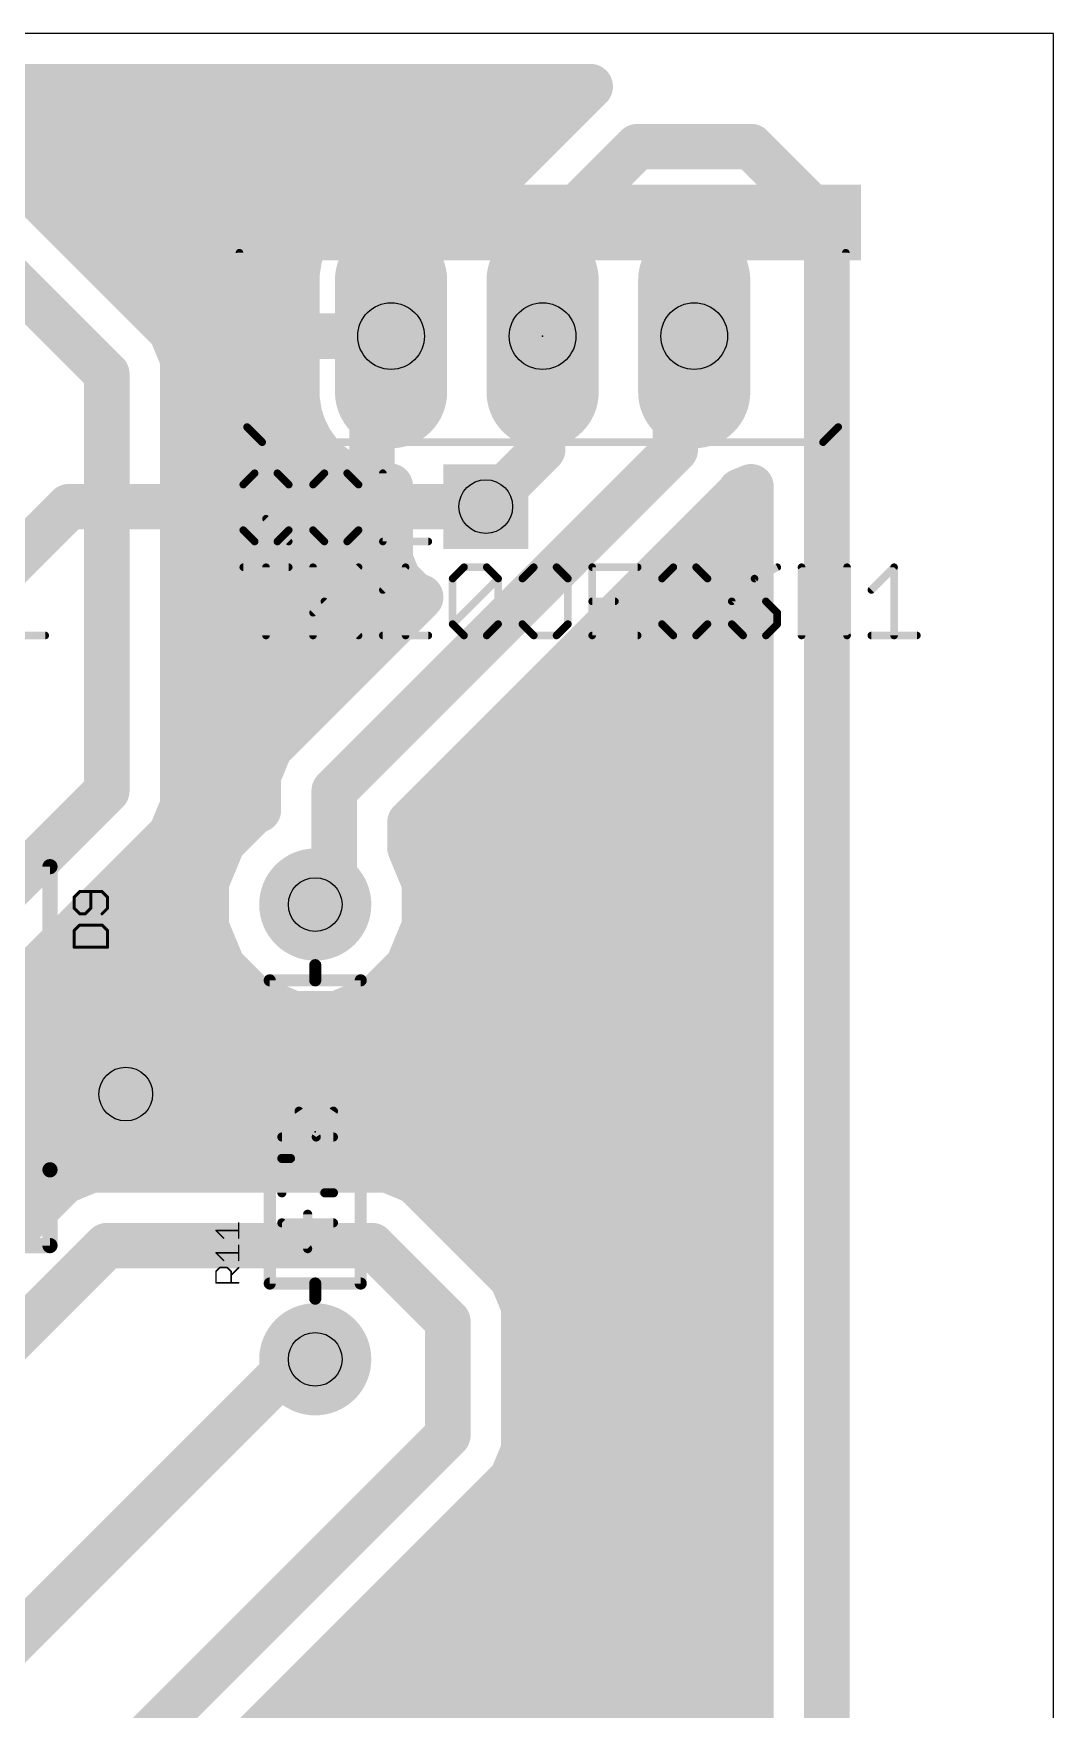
# Model space of a CAD drawing. Extents: x 0 to 88.9, y -10.5 to 54.6.
# Drawn here: x 71.8 to 88.89, y 26.52 to 54.6 of the extents above; entities that cross this region are included whole.
import ezdxf

# ---------------------------------------------------------------- set-up
doc = ezdxf.new("R2010")
doc.units = 0
for name, color, linetype in [('1', 22, 'CONTINUOUS'), ('16', 175, 'CONTINUOUS'), ('17', 82, 'CONTINUOUS'), ('18', 82, 'CONTINUOUS'), ('20', 7, 'CONTINUOUS'), ('21', 253, 'CONTINUOUS'), ('23', 7, 'CONTINUOUS'), ('25', 253, 'CONTINUOUS'), ('27', 253, 'CONTINUOUS'), ('44', 253, 'CONTINUOUS'), ('51', 253, 'CONTINUOUS')]:
    doc.layers.add(name, color=color, linetype=linetype)

# ---------------------------------------------------------------- blocks, each defined once
blk = doc.blocks.new('RECT')
blk.add_solid([(-0.5, -0.5), (0.5, -0.5), (-0.5, 0.5), (0.5, 0.5)])
blk = doc.blocks.new('LONGP100')
at = {"const_width": 1}
blk.add_lwpolyline([(-0.5, 0), (0.5, 0)], dxfattribs=at)
at = {"const_width": 0.5}
for points in [[(-0.5, 0.25, 1), (-0.5, -0.25)], [(0.5, -0.25, 1), (0.5, 0.25)]]:
    blk.add_lwpolyline(points, format="xyb", dxfattribs=at)
blk = doc.blocks.new('ROUNDP')
at = {"const_width": 0.5}
blk.add_lwpolyline([(0, -0.25, 1), (0, 0.25, 1), (0, -0.25)], format="xyb", dxfattribs=at)
blk = doc.blocks.new('SQUAREV')
blk.add_solid([(-0.5, -0.5), (0.5, -0.5), (-0.5, 0.5), (0.5, 0.5)])

msp = doc.modelspace()

# ---------------------------------------------------------------- linework, layer by layer
at = {"layer": '1', "const_width": 0.762}
for points in [[(72.39, 46.6725), (70.8025, 45.085)], [(79.375, 46.6725), (72.39, 46.6725)], [(68.8975, 34.29), (72.0725, 37.1475)], [(72.0725, 37.1475), (73.025, 37.1475)], [(73.025, 37.1475), (73.3425, 36.83)]]:
    msp.add_lwpolyline(points, dxfattribs=at)
at = {"layer": '1', "const_width": 0.381}
for points in [[(72.39, 46.863, 1), (72.39, 46.482)], [(72.5247, 46.5378, 1), (72.2553, 46.8072)], [(79.375, 46.482, 1), (79.375, 46.863)], [(72.0725, 37.338, 1), (72.0725, 36.957)], [(72.1999, 37.0059, 1), (71.9451, 37.2891)], [(73.1597, 37.2822, 1), (72.8903, 37.0128)], [(73.025, 36.957, 1), (73.025, 37.338)], [(73.2078, 36.6953, 1), (73.4772, 36.9647)]]:
    msp.add_lwpolyline(points, format="xyb", dxfattribs=at)
at = {"layer": '16', "const_width": 0.762}
for points in [[(70.005, 53.711), (81.125, 53.711)], [(81.125, 53.711), (79.9256, 52.5117)], [(74.1017, 49.6144), (70.2917, 53.4244)], [(70.376, 53.34), (80.754, 53.34)], [(69.215, 52.705), (73.025, 48.895)], [(80.645, 51.435), (81.915, 52.705)], [(81.915, 52.705), (83.82, 52.705)], [(83.82, 52.705), (85.09, 51.435)], [(71.138, 52.578), (79.992, 52.578)], [(79.9256, 52.5117), (79.5683, 52.1544)], [(79.5683, 52.1544), (79.5586, 52.1308)], [(77.183, 51.9292), (76.9621, 51.8167)], [(77.4187, 52.0058), (77.183, 51.9292)], [(77.6636, 52.0446), (77.4187, 52.0058)], [(77.7875, 52.0446), (77.6636, 52.0446)], [(77.9114, 52.0446), (77.7875, 52.0446)], [(77.7875, 52.0446), (77.7875, 49.53)], [(77.7875, 49.53), (77.7875, 52.0446)], [(78.1563, 52.0058), (77.9114, 52.0446)], [(78.392, 51.9292), (78.1563, 52.0058)], [(78.6129, 51.8167), (78.392, 51.9292)], [(79.2916, 52.0202), (78.8779, 51.6065)], [(79.5586, 52.1308), (79.2916, 52.0202)], [(71.9, 51.816), (76.9612, 51.816)], [(76.7616, 51.671), (76.5863, 51.4957)], [(76.9621, 51.8167), (76.7616, 51.671)], [(77.7875, 51.816), (77.7875, 51.816)], [(78.8134, 51.671), (78.6129, 51.8167)], [(78.6138, 51.816), (79.0874, 51.816)], [(78.8779, 51.6065), (78.8134, 51.671)], [(76.4406, 51.2952), (76.3281, 51.0743)], [(76.5863, 51.4957), (76.4406, 51.2952)], [(80.645, 49.53), (80.645, 51.435)], [(85.09, 51.435), (85.09, 12.7)], [(72.662, 51.054), (76.3215, 51.054)], [(76.3281, 51.0743), (76.2515, 50.8386)], [(77.7875, 51.054), (77.7875, 51.054)], [(76.2515, 50.8386), (76.2127, 50.5937)], [(76.2127, 50.5937), (76.2127, 49.53)], [(73.424, 50.292), (76.2127, 50.292)], [(77.7875, 50.292), (77.7875, 50.292)], [(74.295, 49.1476), (74.1017, 49.6144)], [(74.1366, 49.53), (77.7875, 49.53)], [(76.2127, 49.53), (77.7875, 49.53)], [(77.7875, 49.53), (76.2127, 49.53)], [(76.2127, 49.53), (76.2127, 48.4663)], [(77.47, 44.45), (77.47, 49.53)], [(77.47, 49.53), (77.7875, 49.53)], [(77.7875, 49.53), (77.7875, 49.53)], [(77.7875, 49.53), (77.7875, 49.53)], [(80.645, 49.53), (80.3275, 49.53)], [(80.3275, 49.53), (80.3275, 47.625)], [(82.55, 49.53), (82.55, 47.625)], [(82.55, 49.53), (82.8675, 49.53)], [(74.295, 41.6574), (74.295, 49.1476)], [(73.025, 48.895), (73.025, 41.91)], [(74.295, 48.768), (76.2127, 48.768)], [(76.2127, 48.4663), (76.2515, 48.2214)], [(76.2515, 48.2214), (76.3281, 47.9857)], [(74.295, 48.006), (76.3215, 48.006)], [(76.3281, 47.9857), (76.4406, 47.7648)], [(76.4406, 47.7648), (76.5863, 47.5643)], [(76.5863, 47.5643), (76.7616, 47.389)], [(76.7616, 47.389), (76.9621, 47.2433)], [(82.55, 47.625), (76.835, 41.91)], [(80.3275, 47.625), (79.375, 46.6725)], [(74.295, 47.244), (76.9612, 47.244)], [(76.9621, 47.2433), (77.183, 47.1308)], [(77.183, 47.1308), (77.4187, 47.0542)], [(77.4187, 47.0542), (77.6636, 47.0154)], [(77.6636, 47.0154), (77.7748, 47.0154)], [(77.7748, 47.0154), (77.7748, 45.7845)], [(83.2694, 46.5483), (83.6266, 46.9056)], [(83.6266, 46.9056), (83.6364, 46.9292)], [(83.6364, 46.9292), (83.82, 47.0053)], [(83.82, 47.0053), (83.82, 13.2261)], [(78.105, 41.3839), (83.2694, 46.5483)], [(74.295, 46.482), (77.7748, 46.482)], [(83.2031, 46.482), (83.82, 46.482)], [(74.295, 45.72), (77.8015, 45.72)], [(77.7748, 45.7845), (77.9101, 45.4577)], [(82.4411, 45.72), (83.82, 45.72)], [(77.9101, 45.4577), (78.1602, 45.2076)], [(78.2849, 45.156), (75.7583, 42.6294)], [(78.1602, 45.2076), (78.2849, 45.156)], [(74.295, 44.958), (78.087, 44.958)], [(81.6791, 44.958), (83.82, 44.958)], [(74.295, 41.275), (77.47, 44.45)], [(74.295, 44.196), (77.325, 44.196)], [(80.9171, 44.196), (83.82, 44.196)], [(74.295, 43.434), (76.563, 43.434)], [(80.1551, 43.434), (83.82, 43.434)], [(74.295, 42.672), (75.801, 42.672)], [(75.7583, 42.6294), (75.565, 42.1626)], [(79.3931, 42.672), (83.82, 42.672)], [(75.565, 42.1626), (75.565, 41.5899)], [(73.025, 41.91), (68.58, 37.465)], [(74.295, 41.91), (75.565, 41.91)], [(76.835, 41.91), (76.835, 40.005)], [(78.6311, 41.91), (83.82, 41.91)], [(74.1017, 41.1906), (74.295, 41.6574)], [(75.4816, 41.5554), (74.9671, 41.0409)], [(75.565, 41.5899), (75.4816, 41.5554)], [(73.7444, 40.8333), (74.1017, 41.1906)], [(74.295, 39.37), (74.295, 41.275)], [(78.105, 40.9513), (78.105, 41.3839)], [(74.059, 41.148), (75.0742, 41.148)], [(74.9671, 41.0409), (74.6887, 40.3688)], [(78.105, 41.148), (83.82, 41.148)], [(78.3463, 40.3688), (78.105, 40.9513)], [(69.85, 36.9389), (73.7444, 40.8333)], [(73.297, 40.386), (74.6958, 40.386)], [(74.6887, 40.3688), (74.6887, 39.6412)], [(78.3392, 40.386), (83.82, 40.386)], [(78.3463, 39.6412), (78.3463, 40.3688)], [(76.835, 40.005), (76.5175, 40.005)], [(72.535, 39.624), (74.6958, 39.624)], [(74.6887, 39.6412), (74.9671, 38.9691)], [(78.0679, 38.9691), (78.3463, 39.6412)], [(78.3392, 39.624), (83.82, 39.624)], [(75.2475, 38.4175), (74.295, 39.37)], [(74.9671, 38.9691), (75.4816, 38.4546)], [(77.5534, 38.4546), (78.0679, 38.9691)], [(71.773, 38.862), (75.0742, 38.862)], [(77.9608, 38.862), (83.82, 38.862)], [(73.66, 36.83), (75.2475, 38.4175)], [(80.01, 33.655), (75.2475, 38.4175)], [(75.4816, 38.4546), (76.1537, 38.1762)], [(76.8813, 38.1762), (77.5534, 38.4546)], [(71.011, 38.1), (83.82, 38.1)], [(76.1537, 38.1762), (76.8813, 38.1762)], [(70.249, 37.338), (83.82, 37.338)], [(73.3425, 36.83), (73.66, 36.83)], [(69.85, 36.576), (83.82, 36.576)], [(69.85, 35.814), (83.82, 35.814)], [(72.3056, 35.3666), (71.1956, 34.2566)], [(72.7724, 35.56), (72.3056, 35.3666)], [(77.7226, 35.56), (72.7724, 35.56)], [(78.1894, 35.3666), (77.7226, 35.56)], [(78.5466, 35.0094), (78.1894, 35.3666)], [(69.85, 35.052), (71.9909, 35.052)], [(78.504, 35.052), (83.82, 35.052)], [(79.8167, 33.7394), (78.5466, 35.0094)], [(71.12, 32.385), (73.025, 34.29)], [(73.025, 34.29), (77.47, 34.29)], [(77.47, 34.29), (78.74, 33.02)], [(79.266, 34.29), (83.82, 34.29)], [(80.01, 33.2726), (79.8167, 33.7394)], [(80.01, 12.065), (80.01, 33.655)], [(79.9042, 33.528), (83.82, 33.528)], [(80.01, 30.8624), (80.01, 33.2726)], [(78.74, 33.02), (78.74, 31.115)], [(80.01, 32.766), (83.82, 32.766)], [(76.2, 32.385), (71.12, 27.305)], [(76.2, 32.385), (76.5175, 32.385)], [(80.01, 32.004), (83.82, 32.004)], [(78.74, 31.115), (69.85, 22.225)], [(80.01, 31.242), (83.82, 31.242)], [(79.8167, 30.3956), (80.01, 30.8624)], [(79.4594, 30.0383), (79.8167, 30.3956)], [(79.8516, 30.48), (83.82, 30.48)], [(71.12, 21.6989), (79.4594, 30.0383)], [(79.139, 29.718), (83.82, 29.718)], [(78.377, 28.956), (83.82, 28.956)], [(77.6151, 28.194), (83.82, 28.194)], [(76.8531, 27.432), (83.82, 27.432)], [(76.0911, 26.67), (83.82, 26.67)]]:
    msp.add_lwpolyline(points, dxfattribs=at)
at = {"layer": '16', "const_width": 0.381}
for points in [[(81.2597, 53.5763, 1), (80.9902, 53.8457)], [(81.125, 53.5205, 1), (81.125, 53.9015)], [(80.754, 53.1495, 1), (80.754, 53.5305)], [(81.915, 52.8955, 1), (81.915, 52.5145)], [(82.0497, 52.5703, 1), (81.7803, 52.8397)], [(83.9547, 52.8397, 1), (83.6853, 52.5703)], [(83.82, 52.5145, 1), (83.82, 52.8955)], [(79.7909, 52.6464, 1), (80.0603, 52.3769)], [(80.0603, 52.3769, 1), (79.7909, 52.6464)], [(79.992, 52.3875, 1), (79.992, 52.7685)], [(79.7444, 52.0815, 1), (79.3923, 52.2273)], [(77.1241, 52.1104, 1), (77.2419, 51.748)], [(77.2695, 51.7595, 1), (77.0965, 52.099)], [(77.3889, 52.194, 1), (77.4485, 51.8177)], [(77.4776, 51.8246, 1), (77.3599, 52.187)], [(77.6636, 52.2351, 1), (77.6636, 51.8541)], [(77.7875, 52.2351, 1), (77.7875, 51.8541)], [(77.978, 52.0446, 1), (77.597, 52.0446)], [(77.978, 52.0446, 1), (77.597, 52.0446)], [(77.6934, 51.8564, 1), (77.6338, 52.2328)], [(77.9412, 52.2328, 1), (77.8816, 51.8564)], [(77.7875, 51.8541, 1), (77.7875, 52.2351)], [(77.9114, 51.8541, 1), (77.9114, 52.2351)], [(78.2151, 52.187, 1), (78.0974, 51.8246)], [(78.1265, 51.8177, 1), (78.1861, 52.194)], [(78.4785, 52.099, 1), (78.3055, 51.7595)], [(78.3331, 51.748, 1), (78.4509, 52.1104)], [(79.2187, 52.1962, 1), (79.3645, 51.8442)], [(79.4263, 51.8855, 1), (79.1569, 52.1549)], [(79.3826, 52.2037, 1), (79.7346, 52.0579)], [(79.4336, 52.2891, 1), (79.7031, 52.0197)], [(79.6315, 51.9548, 1), (79.4857, 52.3068)], [(71.9, 52.0065, 1), (71.9, 51.6255)], [(76.6496, 51.8251, 1), (76.8736, 51.5169)], [(76.8963, 51.5363, 1), (76.6269, 51.8057)], [(76.8756, 51.9864, 1), (77.0486, 51.647)], [(77.0741, 51.6626, 1), (76.8501, 51.9708)], [(76.9612, 51.6255, 1), (76.9612, 52.0065)], [(77.7875, 52.0065, 1), (77.7875, 51.6255)], [(77.7875, 51.6255, 1), (77.7875, 52.0065)], [(78.7248, 51.9708, 1), (78.5009, 51.6626)], [(78.6138, 52.0065, 1), (78.6138, 51.6255)], [(78.5264, 51.647, 1), (78.6994, 51.9864)], [(78.9481, 51.8057, 1), (78.6787, 51.5363)], [(78.7014, 51.5169, 1), (78.9254, 51.8251)], [(79.0874, 51.6255, 1), (79.0874, 52.0065)], [(76.6103, 51.2087, 1), (76.2709, 51.3817)], [(76.4516, 51.6304, 1), (76.721, 51.361)], [(76.7404, 51.3837, 1), (76.4322, 51.6077)], [(78.7432, 51.7412, 1), (79.0126, 51.4718)], [(78.7432, 51.4718, 1), (79.0126, 51.7412)], [(80.8355, 51.435, 1), (80.4545, 51.435)], [(80.5103, 51.5697, 1), (80.7797, 51.3003)], [(85.2805, 51.435, 1), (84.8995, 51.435)], [(84.9553, 51.3003, 1), (85.2247, 51.5697)], [(72.662, 51.2445, 1), (72.662, 50.8635)], [(76.5093, 51.0154, 1), (76.1469, 51.1332)], [(76.2865, 51.4071, 1), (76.5947, 51.1832)], [(76.3215, 50.8635, 1), (76.3215, 51.2445)], [(77.7875, 51.2445, 1), (77.7875, 50.8635)], [(77.7875, 50.8635, 1), (77.7875, 51.2445)], [(76.4396, 50.8088, 1), (76.0633, 50.8684)], [(76.1583, 51.1608, 1), (76.4978, 50.9878)], [(76.4032, 50.5937, 1), (76.0222, 50.5937)], [(76.0703, 50.8974, 1), (76.4327, 50.7797)], [(73.424, 50.4825, 1), (73.424, 50.1015)], [(76.0245, 50.6235, 1), (76.4009, 50.5639)], [(76.2127, 50.1015, 1), (76.2127, 50.4825)], [(77.7875, 50.4825, 1), (77.7875, 50.1015)], [(77.7875, 50.1015, 1), (77.7875, 50.4825)], [(74.2776, 49.6873, 1), (73.9257, 49.5415)], [(74.1366, 49.7205, 1), (74.1366, 49.3395)], [(73.9669, 49.4797, 1), (74.2364, 49.7491)], [(76.2127, 49.7205, 1), (76.2127, 49.3395)], [(76.2127, 49.7205, 1), (76.2127, 49.3395)], [(76.4032, 49.53, 1), (76.0222, 49.53)], [(76.0222, 49.53, 1), (76.4032, 49.53)], [(77.6605, 49.53, 1), (77.2795, 49.53)], [(77.47, 49.7205, 1), (77.47, 49.3395)], [(77.7875, 49.7205, 1), (77.7875, 49.3395)], [(77.978, 49.53, 1), (77.597, 49.53)], [(77.597, 49.53, 1), (77.978, 49.53)], [(77.597, 49.53, 1), (77.978, 49.53)], [(77.597, 49.53, 1), (77.978, 49.53)], [(77.7875, 49.3395, 1), (77.7875, 49.7205)], [(77.7875, 49.3395, 1), (77.7875, 49.7205)], [(77.7875, 49.3395, 1), (77.7875, 49.7205)], [(77.7875, 49.3395, 1), (77.7875, 49.7205)], [(77.7875, 49.3395, 1), (77.7875, 49.7205)], [(80.3275, 49.7205, 1), (80.3275, 49.3395)], [(80.518, 49.53, 1), (80.137, 49.53)], [(80.4545, 49.53, 1), (80.8355, 49.53)], [(80.645, 49.3395, 1), (80.645, 49.7205)], [(82.7405, 49.53, 1), (82.3595, 49.53)], [(82.55, 49.7205, 1), (82.55, 49.3395)], [(82.8675, 49.3395, 1), (82.8675, 49.7205)], [(74.4855, 49.1476, 1), (74.1045, 49.1476)], [(73.2155, 48.895, 1), (72.8345, 48.895)], [(72.8903, 48.7603, 1), (73.1597, 49.0297)], [(74.295, 48.9585, 1), (74.295, 48.5775)], [(74.119, 49.0747, 1), (74.471, 49.2205)], [(76.2127, 48.5775, 1), (76.2127, 48.9585)], [(76.4009, 48.4961, 1), (76.0245, 48.4365)], [(76.0222, 48.4663, 1), (76.4032, 48.4663)], [(76.4327, 48.2803, 1), (76.0703, 48.1626)], [(74.295, 48.1965, 1), (74.295, 47.8155)], [(76.0633, 48.1916, 1), (76.4396, 48.2512)], [(76.4978, 48.0722, 1), (76.1583, 47.8992)], [(76.3215, 47.8155, 1), (76.3215, 48.1965)], [(76.1469, 47.9268, 1), (76.5093, 48.0446)], [(76.5947, 47.8768, 1), (76.2865, 47.6528)], [(76.2709, 47.6783, 1), (76.6103, 47.8513)], [(76.721, 47.699, 1), (76.4516, 47.4296)], [(76.4322, 47.4523, 1), (76.7404, 47.6763)], [(76.8736, 47.5431, 1), (76.6496, 47.2349)], [(80.137, 47.625, 1), (80.518, 47.625)], [(80.4622, 47.4903, 1), (80.1928, 47.7597)], [(82.3595, 47.625, 1), (82.7405, 47.625)], [(82.6847, 47.4903, 1), (82.4153, 47.7597)], [(74.295, 47.4345, 1), (74.295, 47.0535)], [(76.6269, 47.2543, 1), (76.8963, 47.5237)], [(77.0486, 47.413, 1), (76.8756, 47.0736)], [(76.8501, 47.0892, 1), (77.0741, 47.3974)], [(76.9612, 47.0535, 1), (76.9612, 47.4345)], [(77.2419, 47.312, 1), (77.1241, 46.9496)], [(77.0965, 46.961, 1), (77.2695, 47.3005)], [(77.4485, 47.2423, 1), (77.3889, 46.866)], [(77.3599, 46.873, 1), (77.4776, 47.2354)], [(77.6636, 47.2059, 1), (77.6636, 46.8249)], [(77.9653, 47.0154, 1), (77.5843, 47.0154)], [(77.6338, 46.8272, 1), (77.6934, 47.2036)], [(77.7748, 46.8249, 1), (77.7748, 47.2059)], [(83.5635, 47.1052, 1), (83.7093, 46.7532)], [(83.8124, 46.8563, 1), (83.4604, 47.0021)], [(83.7614, 46.7709, 1), (83.4919, 47.0403)], [(84.0105, 47.0053, 1), (83.6295, 47.0053)], [(83.8929, 46.8293, 1), (83.7471, 47.1813)], [(79.2403, 46.8072, 1), (79.5097, 46.5378)], [(83.4041, 46.4136, 1), (83.1347, 46.6831)], [(83.4506, 46.9785, 1), (83.8027, 46.8327)], [(74.295, 46.6725, 1), (74.295, 46.2915)], [(77.7748, 46.2915, 1), (77.7748, 46.6725)], [(83.2031, 46.6725, 1), (83.2031, 46.2915)], [(83.1347, 46.6831, 1), (83.4041, 46.4136)], [(83.82, 46.2915, 1), (83.82, 46.6725)], [(74.295, 45.9105, 1), (74.295, 45.5295)], [(77.9508, 45.8574, 1), (77.5988, 45.7116)], [(77.8015, 45.5295, 1), (77.8015, 45.9105)], [(82.4411, 45.9105, 1), (82.4411, 45.5295)], [(83.82, 45.5295, 1), (83.82, 45.9105)], [(77.5843, 45.7845, 1), (77.9653, 45.7845)], [(78.0448, 45.5924, 1), (77.7754, 45.323)], [(77.7341, 45.3848, 1), (78.0861, 45.5306)], [(78.2331, 45.3836, 1), (78.0873, 45.0316)], [(78.0255, 45.0729, 1), (78.2949, 45.3423)], [(78.4196, 45.0213, 1), (78.1502, 45.2907)], [(78.212, 44.98, 1), (78.3578, 45.332)], [(74.295, 45.1485, 1), (74.295, 44.7675)], [(78.087, 44.7675, 1), (78.087, 45.1485)], [(81.6791, 45.1485, 1), (81.6791, 44.7675)], [(83.82, 44.7675, 1), (83.82, 45.1485)], [(77.6047, 44.3153, 1), (77.3353, 44.5847)], [(74.295, 44.3865, 1), (74.295, 44.0055)], [(77.2795, 44.45, 1), (77.6605, 44.45)], [(77.325, 44.0055, 1), (77.325, 44.3865)], [(80.9171, 44.3865, 1), (80.9171, 44.0055)], [(83.82, 44.0055, 1), (83.82, 44.3865)], [(74.295, 43.6245, 1), (74.295, 43.2435)], [(76.563, 43.2435, 1), (76.563, 43.6245)], [(80.1551, 43.6245, 1), (80.1551, 43.2435)], [(83.82, 43.2435, 1), (83.82, 43.6245)], [(74.295, 42.8625, 1), (74.295, 42.4815)], [(75.9343, 42.5565, 1), (75.5823, 42.7023)], [(75.801, 42.4815, 1), (75.801, 42.8625)], [(79.3931, 42.8625, 1), (79.3931, 42.4815)], [(83.82, 42.4815, 1), (83.82, 42.8625)], [(75.6236, 42.7641, 1), (75.8931, 42.4947)], [(75.7555, 42.1626, 1), (75.3745, 42.1626)], [(75.389, 42.2355, 1), (75.741, 42.0897)], [(73.1597, 41.7753, 1), (72.8903, 42.0447)], [(74.295, 42.1005, 1), (74.295, 41.7195)], [(75.565, 41.7195, 1), (75.565, 42.1005)], [(77.0255, 41.91, 1), (76.6445, 41.91)], [(76.7003, 42.0447, 1), (76.9697, 41.7753)], [(78.6311, 42.1005, 1), (78.6311, 41.7195)], [(83.82, 41.7195, 1), (83.82, 42.1005)], [(72.8345, 41.91, 1), (73.2155, 41.91)], [(74.1045, 41.6574, 1), (74.4855, 41.6574)], [(74.471, 41.5845, 1), (74.119, 41.7303)], [(75.4087, 41.7314, 1), (75.5545, 41.3794)], [(75.6163, 41.4207, 1), (75.3469, 41.6901)], [(75.6379, 41.4139, 1), (75.4921, 41.7659)], [(74.2364, 41.0559, 1), (73.9669, 41.3253)], [(74.4855, 41.275, 1), (74.1045, 41.275)], [(74.1603, 41.4097, 1), (74.4297, 41.1403)], [(75.3745, 41.5899, 1), (75.7555, 41.5899)], [(78.2955, 41.3839, 1), (77.9145, 41.3839)], [(77.9703, 41.5187, 1), (78.2397, 41.2492)], [(74.059, 41.3385, 1), (74.059, 40.9575)], [(73.9257, 41.2635, 1), (74.2776, 41.1177)], [(74.8324, 41.1756, 1), (75.1018, 40.9062)], [(75.1431, 40.968, 1), (74.7911, 41.1138)], [(75.0742, 40.9575, 1), (75.0742, 41.3385)], [(78.105, 41.3385, 1), (78.105, 40.9575)], [(78.281, 41.0242, 1), (77.929, 40.8784)], [(83.82, 40.9575, 1), (83.82, 41.3385)], [(73.6097, 40.9681, 1), (73.8791, 40.6986)], [(73.8791, 40.6986, 1), (73.6097, 40.9681)], [(77.9145, 40.9513, 1), (78.2955, 40.9513)], [(73.297, 40.5765, 1), (73.297, 40.1955)], [(74.8792, 40.3688, 1), (74.4982, 40.3688)], [(74.6958, 40.1955, 1), (74.6958, 40.5765)], [(78.3392, 40.5765, 1), (78.3392, 40.1955)], [(78.5368, 40.3688, 1), (78.1558, 40.3688)], [(83.82, 40.1955, 1), (83.82, 40.5765)], [(74.5127, 40.4417, 1), (74.8647, 40.2959)], [(78.1703, 40.2959, 1), (78.5223, 40.4417)], [(76.5175, 40.1955, 1), (76.5175, 39.8145)], [(76.6445, 40.005, 1), (77.0255, 40.005)], [(76.835, 39.8145, 1), (76.835, 40.1955)], [(72.535, 39.8145, 1), (72.535, 39.4335)], [(74.8647, 39.7141, 1), (74.5127, 39.5683)], [(74.6958, 39.4335, 1), (74.6958, 39.8145)], [(78.3392, 39.8145, 1), (78.3392, 39.4335)], [(78.5223, 39.5683, 1), (78.1703, 39.7141)], [(83.82, 39.4335, 1), (83.82, 39.8145)], [(74.4297, 39.5047, 1), (74.1603, 39.2353)], [(74.4982, 39.6412, 1), (74.8792, 39.6412)], [(78.1558, 39.6412, 1), (78.5368, 39.6412)], [(74.1045, 39.37, 1), (74.4855, 39.37)], [(75.1018, 39.1038, 1), (74.8324, 38.8344)], [(78.2026, 38.8344, 1), (77.9332, 39.1038)], [(71.773, 39.0525, 1), (71.773, 38.6715)], [(74.7911, 38.8962, 1), (75.1431, 39.042)], [(75.0742, 38.6715, 1), (75.0742, 39.0525)], [(77.9608, 39.0525, 1), (77.9608, 38.6715)], [(77.8919, 39.042, 1), (78.2439, 38.8962)], [(83.82, 38.6715, 1), (83.82, 39.0525)], [(75.3822, 38.5522, 1), (75.1128, 38.2828)], [(75.3822, 38.2828, 1), (75.1128, 38.5522)], [(75.5545, 38.6306, 1), (75.4087, 38.2786)], [(75.3469, 38.3199, 1), (75.6163, 38.5893)], [(77.4187, 38.5893, 1), (77.6881, 38.3199)], [(77.6263, 38.2786, 1), (77.4805, 38.6306)], [(75.1128, 38.2828, 1), (75.3822, 38.5522)], [(76.1537, 38.3667, 1), (76.1537, 37.9857)], [(76.0808, 38.0002, 1), (76.2266, 38.3522)], [(76.8084, 38.3522, 1), (76.9542, 38.0002)], [(76.8813, 37.9857, 1), (76.8813, 38.3667)], [(83.82, 37.9095, 1), (83.82, 38.2905)], [(83.82, 37.1475, 1), (83.82, 37.5285)], [(73.3425, 37.0205, 1), (73.3425, 36.6395)], [(73.5253, 36.9647, 1), (73.7947, 36.6953)], [(73.66, 36.6395, 1), (73.66, 37.0205)], [(83.82, 36.3855, 1), (83.82, 36.7665)], [(83.82, 35.6235, 1), (83.82, 36.0045)], [(72.2327, 35.5426, 1), (72.3785, 35.1907)], [(72.4403, 35.2319, 1), (72.1709, 35.5014)], [(72.7724, 35.7505, 1), (72.7724, 35.3695)], [(72.8453, 35.384, 1), (72.6995, 35.736)], [(77.7955, 35.736, 1), (77.6497, 35.384)], [(77.7226, 35.3695, 1), (77.7226, 35.7505)], [(78.3241, 35.5014, 1), (78.0547, 35.2319)], [(78.1165, 35.1907, 1), (78.2623, 35.5426)], [(71.9909, 34.8615, 1), (71.9909, 35.2425)], [(78.504, 35.2425, 1), (78.504, 34.8615)], [(78.6814, 35.1441, 1), (78.4119, 34.8747)], [(83.82, 34.8615, 1), (83.82, 35.2425)], [(78.4119, 34.8747, 1), (78.6814, 35.1441)], [(73.025, 34.4805, 1), (73.025, 34.0995)], [(73.1597, 34.1553, 1), (72.8903, 34.4247)], [(77.6047, 34.4247, 1), (77.3353, 34.1553)], [(77.47, 34.0995, 1), (77.47, 34.4805)], [(79.266, 34.4805, 1), (79.266, 34.0995)], [(83.82, 34.0995, 1), (83.82, 34.4805)], [(79.9926, 33.8123, 1), (79.6407, 33.6665)], [(79.6819, 33.6047, 1), (79.9514, 33.8741)], [(80.2005, 33.655, 1), (79.8195, 33.655)], [(79.8753, 33.5203, 1), (80.1447, 33.7897)], [(79.9042, 33.7185, 1), (79.9042, 33.3375)], [(83.82, 33.3375, 1), (83.82, 33.7185)], [(80.2005, 33.2726, 1), (79.8195, 33.2726)], [(79.834, 33.1997, 1), (80.186, 33.3455)], [(78.9305, 33.02, 1), (78.5495, 33.02)], [(78.6053, 32.8853, 1), (78.8747, 33.1547)], [(80.01, 32.9565, 1), (80.01, 32.5755)], [(83.82, 32.5755, 1), (83.82, 32.9565)], [(76.2, 32.5755, 1), (76.2, 32.1945)], [(76.3347, 32.2503, 1), (76.0653, 32.5197)], [(76.5175, 32.1945, 1), (76.5175, 32.5755)], [(80.01, 32.1945, 1), (80.01, 31.8135)], [(83.82, 31.8135, 1), (83.82, 32.1945)], [(78.8747, 30.9803, 1), (78.6053, 31.2497)], [(80.01, 31.4325, 1), (80.01, 31.0515)], [(83.82, 31.0515, 1), (83.82, 31.4325)], [(78.5495, 31.115, 1), (78.9305, 31.115)], [(80.186, 30.7895, 1), (79.834, 30.9353)], [(79.8195, 30.8624, 1), (80.2005, 30.8624)], [(79.6407, 30.4685, 1), (79.9926, 30.3227)], [(79.8516, 30.6705, 1), (79.8516, 30.2895)], [(79.9514, 30.2609, 1), (79.6819, 30.5303)], [(83.82, 30.2895, 1), (83.82, 30.6705)], [(79.3247, 30.1731, 1), (79.5941, 29.9036)], [(79.5941, 29.9036, 1), (79.3247, 30.1731)], [(79.139, 29.9085, 1), (79.139, 29.5275)], [(83.82, 29.5275, 1), (83.82, 29.9085)], [(78.377, 29.1465, 1), (78.377, 28.7655)], [(83.82, 28.7655, 1), (83.82, 29.1465)], [(77.6151, 28.3845, 1), (77.6151, 28.0035)], [(83.82, 28.0035, 1), (83.82, 28.3845)], [(76.8531, 27.6225, 1), (76.8531, 27.2415)], [(83.82, 27.2415, 1), (83.82, 27.6225)], [(76.0911, 26.8605, 1), (76.0911, 26.4795)], [(83.82, 26.4795, 1), (83.82, 26.8605)]]:
    msp.add_lwpolyline(points, format="xyb", dxfattribs=at)
at = {"layer": '20'}
for p, q in [((88.8875, 54.6), (0, 54.6)), ((88.8875, 0), (88.8875, 54.6))]:
    msp.add_line(p, q, dxfattribs=at)
at = {"layer": '21'}
for points, const_width in [([(75.3745, 48.006), (75.2475, 50.927)], 0.127), ([(85.4075, 50.927), (85.2805, 48.006)], 0.127), ([(75.3745, 48.006), (75.6285, 47.752)], 0.127), ([(85.0265, 47.752), (85.2805, 48.006)], 0.127), ([(85.0265, 47.752), (75.6285, 47.752)], 0.127), ([(72.0725, 40.64), (70.8025, 40.64)], 0.254), ([(72.0725, 35.56), (72.0725, 40.64)], 0.254), ([(76.5175, 38.735), (76.5175, 38.989)], 0.2032), ([(75.7555, 33.655), (75.7555, 38.735)], 0.2032), ([(75.7555, 38.735), (76.5175, 38.735)], 0.2032), ([(76.5175, 38.735), (77.2795, 38.735)], 0.2032), ([(77.2795, 38.735), (77.2795, 33.655)], 0.2032), ([(76.5342, 36.1102), (76.2461, 36.5424)], 0.1524), ([(76.8223, 36.5424), (76.5342, 36.1102)], 0.1524), ([(76.8223, 36.1102), (75.958, 36.1102)], 0.1524), ([(72.0725, 35.56), (69.5325, 35.56)], 0.254), ([(72.0725, 34.29), (72.0725, 35.56)], 0.254), ([(75.958, 35.1747), (75.958, 35.7509)], 0.1524), ([(75.958, 35.7509), (76.102, 35.7509)], 0.1524), ([(76.102, 35.7509), (76.6782, 35.1747)], 0.1524), ([(76.6782, 35.1747), (76.8223, 35.1747)], 0.1524), ([(76.3901, 34.2392), (76.3901, 34.8154)], 0.1524), ([(76.8223, 34.6714), (75.958, 34.6714)], 0.1524), ([(75.958, 34.6714), (76.3901, 34.2392)], 0.1524), ([(70.8025, 34.29), (72.0725, 34.29)], 0.254), ([(76.5175, 33.655), (75.7555, 33.655)], 0.2032), ([(77.2795, 33.655), (76.5175, 33.655)], 0.2032), ([(76.5175, 33.655), (76.5175, 33.401)], 0.2032)]:
    msp.add_lwpolyline(points, dxfattribs=dict(at, const_width=const_width))
for points, const_width in [([(75.2792, 50.9284, 1), (75.2158, 50.9256)], 0.0635), ([(85.4392, 50.9256, 1), (85.3758, 50.9284)], 0.0635), ([(75.8317, 48.1076, 1), (75.8317, 48.6156, 1), (75.8317, 48.1076)], 0.127), ([(75.397, 48.0285, 1), (75.352, 47.9835)], 0.0635), ([(75.3428, 48.0046, 1), (75.4062, 48.0074)], 0.0635), ([(85.2488, 48.0074, 1), (85.3122, 48.0046)], 0.0635), ([(85.303, 47.9835, 1), (85.258, 48.0285)], 0.0635), ([(75.6285, 47.7838, 1), (75.6285, 47.7203)], 0.0635), ([(75.606, 47.7295, 1), (75.651, 47.7745)], 0.0635), ([(85.004, 47.7745, 1), (85.049, 47.7295)], 0.0635), ([(85.0265, 47.7203, 1), (85.0265, 47.7838)], 0.0635), ([(72.136, 40.64, 1), (72.009, 40.64)], 0.127), ([(72.0725, 40.5765, 1), (72.0725, 40.7035)], 0.127), ([(76.5683, 38.989, 1), (76.4667, 38.989)], 0.1016), ([(75.8063, 38.735, 1), (75.7047, 38.735)], 0.1016), ([(75.7555, 38.7858, 1), (75.7555, 38.6842)], 0.1016), ([(76.5175, 38.7858, 1), (76.5175, 38.6842)], 0.1016), ([(76.4667, 38.735, 1), (76.5683, 38.735)], 0.1016), ([(76.5175, 38.6842, 1), (76.5175, 38.7858)], 0.1016), ([(77.3303, 38.735, 1), (77.2287, 38.735)], 0.1016), ([(77.2795, 38.6842, 1), (77.2795, 38.7858)], 0.1016), ([(76.2778, 36.5635, 1), (76.2144, 36.5213)], 0.0762), ([(76.854, 36.5213, 1), (76.7906, 36.5635)], 0.0762), ([(75.958, 36.1483, 1), (75.958, 36.0721)], 0.0762), ([(76.5025, 36.1314, 1), (76.5659, 36.0891)], 0.0762), ([(76.5025, 36.0891, 1), (76.5659, 36.1314)], 0.0762), ([(76.8223, 36.0721, 1), (76.8223, 36.1483)], 0.0762), ([(72.136, 35.56, 1), (72.009, 35.56)], 0.127), ([(72.0725, 35.4965, 1), (72.0725, 35.6235)], 0.127), ([(75.9961, 35.7509, 1), (75.9199, 35.7509)], 0.0762), ([(75.958, 35.789, 1), (75.958, 35.7128)], 0.0762), ([(76.129, 35.7779, 1), (76.0751, 35.724)], 0.0762), ([(76.102, 35.7128, 1), (76.102, 35.789)], 0.0762), ([(72.009, 35.56, 1), (72.136, 35.56)], 0.127), ([(75.9199, 35.1747, 1), (75.9961, 35.1747)], 0.0762), ([(76.6782, 35.2128, 1), (76.6782, 35.1366)], 0.0762), ([(76.6513, 35.1478, 1), (76.7052, 35.2017)], 0.0762), ([(76.8223, 35.1366, 1), (76.8223, 35.2128)], 0.0762), ([(76.4282, 34.8154, 1), (76.352, 34.8154)], 0.0762), ([(75.9849, 34.6983, 1), (75.931, 34.6444)], 0.0762), ([(75.958, 34.7095, 1), (75.958, 34.6333)], 0.0762), ([(76.8223, 34.6333, 1), (76.8223, 34.7095)], 0.0762), ([(72.009, 34.29, 1), (72.136, 34.29)], 0.127), ([(72.0725, 34.2265, 1), (72.0725, 34.3535)], 0.127), ([(76.352, 34.2392, 1), (76.4282, 34.2392)], 0.0762), ([(76.3632, 34.2123, 1), (76.4171, 34.2661)], 0.0762), ([(75.7555, 33.7058, 1), (75.7555, 33.6042)], 0.1016), ([(75.7047, 33.655, 1), (75.8063, 33.655)], 0.1016), ([(76.5175, 33.7058, 1), (76.5175, 33.6042)], 0.1016), ([(76.5683, 33.655, 1), (76.4667, 33.655)], 0.1016), ([(76.5175, 33.6042, 1), (76.5175, 33.7058)], 0.1016), ([(77.2287, 33.655, 1), (77.3303, 33.655)], 0.1016), ([(77.2795, 33.6042, 1), (77.2795, 33.7058)], 0.1016), ([(76.4667, 33.401, 1), (76.5683, 33.401)], 0.1016)]:
    msp.add_lwpolyline(points, format="xyb", dxfattribs=dict(at, const_width=const_width))
at = {"layer": '23'}
for p in [(80.3275, 49.53), (76.5175, 36.195)]:
    msp.add_point(p, dxfattribs=at)
at = {"layer": '25'}
for points, const_width in [([(75.311, 47.0416), (75.5017, 47.2323)], 0.127), ([(75.5017, 47.2323), (75.883, 47.2323)], 0.127), ([(75.883, 47.2323), (76.0737, 47.0416)], 0.127), ([(76.6711, 47.2323), (76.4804, 47.0416)], 0.127), ([(77.0524, 47.2323), (76.6711, 47.2323)], 0.127), ([(77.243, 47.0416), (77.0524, 47.2323)], 0.127), ([(77.6498, 47.2323), (77.6498, 46.0883)], 0.127), ([(75.311, 46.279), (75.311, 47.0416)], 0.127), ([(76.0737, 47.0416), (76.0737, 46.279)], 0.127), ([(76.4804, 47.0416), (76.4804, 46.279)], 0.127), ([(75.5017, 46.0883), (75.311, 46.279)], 0.127), ([(75.6923, 46.4696), (76.0737, 46.0883)], 0.127), ([(76.0737, 46.279), (75.883, 46.0883)], 0.127), ([(76.4804, 46.279), (76.6711, 46.0883)], 0.127), ([(77.0524, 46.0883), (77.243, 46.279)], 0.127), ([(75.883, 46.0883), (75.5017, 46.0883)], 0.127), ([(76.6711, 46.0883), (77.0524, 46.0883)], 0.127), ([(77.6498, 46.0883), (78.4124, 46.0883)], 0.127), ([(72.5716, 40.2229), (72.4784, 40.1297)], 0.0508), ([(72.9445, 40.2229), (72.5716, 40.2229)], 0.0508), ([(72.7581, 39.9433), (72.7581, 40.2229)], 0.0508), ([(73.0377, 40.1297), (72.9445, 40.2229)], 0.0508), ([(72.4784, 40.1297), (72.4784, 39.9433)], 0.0508), ([(72.4784, 39.9433), (72.5716, 39.8501)], 0.0508), ([(72.6649, 39.8501), (72.7581, 39.9433)], 0.0508), ([(72.9445, 39.8501), (73.0377, 39.9433)], 0.0508), ([(73.0377, 39.9433), (73.0377, 40.1297)], 0.0508), ([(72.5716, 39.6616), (72.4784, 39.5684)], 0.0508), ([(72.5716, 39.8501), (72.6649, 39.8501)], 0.0508), ([(72.9445, 39.6616), (72.5716, 39.6616)], 0.0508), ([(73.0377, 39.5684), (72.9445, 39.6616)], 0.0508), ([(72.4784, 39.5684), (72.4784, 39.2888)], 0.0508), ([(73.0377, 39.2888), (73.0377, 39.5684)], 0.0508), ([(72.4784, 39.2888), (73.0377, 39.2888)], 0.0508), ([(74.9806, 34.4161), (74.8535, 34.5432)], 0.0254), ([(74.8535, 34.5432), (75.2348, 34.5432)], 0.0254), ([(75.2348, 34.4161), (75.2348, 34.6703)], 0.0254), ([(75.2348, 34.0419), (75.2348, 34.2961)], 0.0254), ([(74.9806, 34.0419), (74.8535, 34.169)], 0.0254), ([(74.8535, 34.169), (75.2348, 34.169)], 0.0254), ([(74.8535, 33.8584), (74.917, 33.9219)], 0.0254), ([(74.8535, 33.6677), (74.8535, 33.8584)], 0.0254), ([(74.917, 33.9219), (75.0441, 33.9219)], 0.0254), ([(75.0441, 33.9219), (75.1077, 33.8584)], 0.0254), ([(75.1077, 33.7948), (75.2348, 33.9219)], 0.0254), ([(75.1077, 33.8584), (75.1077, 33.6677)], 0.0254), ([(75.2348, 33.6677), (74.8535, 33.6677)], 0.0254)]:
    msp.add_lwpolyline(points, dxfattribs=dict(at, const_width=const_width))
for points, const_width in [([(75.5017, 47.264, 1), (75.5017, 47.2005)], 0.0635), ([(75.5241, 47.2098, 1), (75.4792, 47.2547)], 0.0635), ([(75.9054, 47.2547, 1), (75.8605, 47.2098)], 0.0635), ([(75.883, 47.2005, 1), (75.883, 47.264)], 0.0635), ([(76.6711, 47.264, 1), (76.6711, 47.2005)], 0.0635), ([(76.6935, 47.2098, 1), (76.6486, 47.2547)], 0.0635), ([(77.0748, 47.2547, 1), (77.0299, 47.2098)], 0.0635), ([(77.0524, 47.2005, 1), (77.0524, 47.264)], 0.0635), ([(77.6815, 47.2323, 1), (77.618, 47.2323)], 0.0635), ([(75.2885, 47.0641, 1), (75.3335, 47.0192)], 0.0635), ([(75.3428, 47.0416, 1), (75.2793, 47.0416)], 0.0635), ([(76.1054, 47.0416, 1), (76.0419, 47.0416)], 0.0635), ([(76.0512, 47.0192, 1), (76.0961, 47.0641)], 0.0635), ([(76.5121, 47.0416, 1), (76.4486, 47.0416)], 0.0635), ([(76.4579, 47.0641, 1), (76.5028, 47.0192)], 0.0635), ([(77.2206, 47.0192, 1), (77.2655, 47.0641)], 0.0635), ([(75.3335, 46.3014, 1), (75.2885, 46.2565)], 0.0635), ([(75.7148, 46.4921, 1), (75.6699, 46.4472)], 0.0635), ([(76.0961, 46.2565, 1), (76.0512, 46.3014)], 0.0635), ([(76.5028, 46.3014, 1), (76.4579, 46.2565)], 0.0635), ([(77.2655, 46.2565, 1), (77.2206, 46.3014)], 0.0635), ([(75.2793, 46.279, 1), (75.3428, 46.279)], 0.0635), ([(75.5017, 46.1201, 1), (75.5017, 46.0566)], 0.0635), ([(75.4792, 46.0658, 1), (75.5241, 46.1108)], 0.0635), ([(75.8605, 46.1108, 1), (75.9054, 46.0658)], 0.0635), ([(75.883, 46.0566, 1), (75.883, 46.1201)], 0.0635), ([(76.0419, 46.279, 1), (76.1054, 46.279)], 0.0635), ([(76.0512, 46.0658, 1), (76.0961, 46.1108)], 0.0635), ([(76.4486, 46.279, 1), (76.5121, 46.279)], 0.0635), ([(76.6711, 46.1201, 1), (76.6711, 46.0566)], 0.0635), ([(76.6486, 46.0658, 1), (76.6935, 46.1108)], 0.0635), ([(77.0299, 46.1108, 1), (77.0748, 46.0658)], 0.0635), ([(77.0524, 46.0566, 1), (77.0524, 46.1201)], 0.0635), ([(77.618, 46.0883, 1), (77.6815, 46.0883)], 0.0635), ([(77.6498, 46.1201, 1), (77.6498, 46.0566)], 0.0635), ([(78.4124, 46.0566, 1), (78.4124, 46.1201)], 0.0635), ([(72.5716, 40.2356, 1), (72.5716, 40.2102)], 0.0254), ([(72.5806, 40.214, 1), (72.5627, 40.2319)], 0.0254), ([(72.7708, 40.2229, 1), (72.7454, 40.2229)], 0.0254), ([(72.9535, 40.2319, 1), (72.9355, 40.214)], 0.0254), ([(72.9445, 40.2102, 1), (72.9445, 40.2356)], 0.0254), ([(72.4911, 40.1297, 1), (72.4657, 40.1297)], 0.0254), ([(72.4694, 40.1387, 1), (72.4874, 40.1207)], 0.0254), ([(72.4874, 39.9523, 1), (72.4694, 39.9343)], 0.0254), ([(72.4657, 39.9433, 1), (72.4911, 39.9433)], 0.0254), ([(72.7454, 39.9433, 1), (72.7708, 39.9433)], 0.0254), ([(72.767, 39.9343, 1), (72.7491, 39.9523)], 0.0254), ([(73.0504, 40.1297, 1), (73.025, 40.1297)], 0.0254), ([(73.025, 39.9433, 1), (73.0504, 39.9433)], 0.0254), ([(73.0287, 40.1207, 1), (73.0467, 40.1387)], 0.0254), ([(73.0467, 39.9343, 1), (73.0287, 39.9523)], 0.0254), ([(72.5716, 39.8628, 1), (72.5716, 39.8374)], 0.0254), ([(72.5716, 39.6743, 1), (72.5716, 39.6489)], 0.0254), ([(72.5627, 39.8411, 1), (72.5806, 39.8591)], 0.0254), ([(72.5806, 39.6526, 1), (72.5627, 39.6706)], 0.0254), ([(72.6559, 39.8591, 1), (72.6738, 39.8411)], 0.0254), ([(72.6649, 39.8374, 1), (72.6649, 39.8628)], 0.0254), ([(72.9355, 39.8591, 1), (72.9535, 39.8411)], 0.0254), ([(72.9535, 39.6706, 1), (72.9355, 39.6526)], 0.0254), ([(72.9445, 39.6489, 1), (72.9445, 39.6743)], 0.0254), ([(72.4911, 39.5684, 1), (72.4657, 39.5684)], 0.0254), ([(72.4694, 39.5774, 1), (72.4874, 39.5594)], 0.0254), ([(73.0504, 39.5684, 1), (73.025, 39.5684)], 0.0254), ([(73.0287, 39.5594, 1), (73.0467, 39.5774)], 0.0254), ([(72.4784, 39.3015, 1), (72.4784, 39.2761)], 0.0254), ([(72.4657, 39.2888, 1), (72.4911, 39.2888)], 0.0254), ([(73.025, 39.2888, 1), (73.0504, 39.2888)], 0.0254), ([(73.0377, 39.2761, 1), (73.0377, 39.3015)], 0.0254), ([(74.858, 34.5477, 1), (74.849, 34.5387)], 0.0127), ([(74.8535, 34.5496, 1), (74.8535, 34.5369)], 0.0127), ([(75.2412, 34.6703, 1), (75.2285, 34.6703)], 0.0127), ([(75.2348, 34.5369, 1), (75.2348, 34.5496)], 0.0127), ([(74.9761, 34.4116, 1), (74.9851, 34.4206)], 0.0127), ([(75.2285, 34.4161, 1), (75.2412, 34.4161)], 0.0127), ([(75.2412, 34.2961, 1), (75.2285, 34.2961)], 0.0127), ([(74.858, 34.1735, 1), (74.849, 34.1645)], 0.0127), ([(74.8535, 34.1754, 1), (74.8535, 34.1627)], 0.0127), ([(74.9761, 34.0374, 1), (74.9851, 34.0464)], 0.0127), ([(75.2285, 34.0419, 1), (75.2412, 34.0419)], 0.0127), ([(75.2348, 34.1627, 1), (75.2348, 34.1754)], 0.0127), ([(74.8598, 33.8584, 1), (74.8471, 33.8584)], 0.0127), ([(74.849, 33.8629, 1), (74.858, 33.8539)], 0.0127), ([(74.917, 33.9283, 1), (74.917, 33.9156)], 0.0127), ([(74.9215, 33.9174, 1), (74.9125, 33.9264)], 0.0127), ([(75.0486, 33.9264, 1), (75.0396, 33.9174)], 0.0127), ([(75.0441, 33.9156, 1), (75.0441, 33.9283)], 0.0127), ([(75.114, 33.8584, 1), (75.1013, 33.8584)], 0.0127), ([(75.1032, 33.7993, 1), (75.1122, 33.7903)], 0.0127), ([(75.1032, 33.8539, 1), (75.1122, 33.8629)], 0.0127), ([(75.2393, 33.9174, 1), (75.2303, 33.9264)], 0.0127), ([(74.8535, 33.6741, 1), (74.8535, 33.6614)], 0.0127), ([(74.8471, 33.6677, 1), (74.8598, 33.6677)], 0.0127), ([(75.1013, 33.6677, 1), (75.114, 33.6677)], 0.0127), ([(75.2348, 33.6614, 1), (75.2348, 33.6741)], 0.0127)]:
    msp.add_lwpolyline(points, format="xyb", dxfattribs=dict(at, const_width=const_width))
at = {"layer": '27', "const_width": 0.127}
for points in [[(75.311, 45.6575), (76.0737, 45.6575)], [(75.6923, 44.5135), (75.6923, 45.6575)], [(76.4804, 45.6575), (76.4804, 44.5135)], [(76.4804, 44.8948), (77.243, 45.6575)], [(77.6498, 45.2762), (78.0311, 45.6575)], [(78.0311, 45.6575), (78.0311, 44.5135)], [(78.8192, 45.4668), (79.0099, 45.6575)], [(78.8192, 44.7042), (78.8192, 45.4668)], [(78.8192, 44.7042), (79.5818, 45.4668)], [(79.0099, 45.6575), (79.3912, 45.6575)], [(79.3912, 45.6575), (79.5818, 45.4668)], [(79.5818, 45.4668), (79.5818, 44.7042)], [(79.9886, 45.4668), (80.1793, 45.6575)], [(79.9886, 44.7042), (79.9886, 45.4668)], [(79.9886, 44.7042), (80.7512, 45.4668)], [(80.1793, 45.6575), (80.5606, 45.6575)], [(80.5606, 45.6575), (80.7512, 45.4668)], [(80.7512, 45.4668), (80.7512, 44.7042)], [(81.9206, 45.6575), (81.158, 45.6575)], [(81.158, 45.6575), (81.158, 44.5135)], [(82.3274, 45.4668), (82.518, 45.6575)], [(82.3274, 44.7042), (82.3274, 45.4668)], [(82.3274, 44.7042), (83.09, 45.4668)], [(82.518, 45.6575), (82.8994, 45.6575)], [(82.8994, 45.6575), (83.09, 45.4668)], [(83.09, 45.4668), (83.09, 44.7042)], [(83.8781, 45.4668), (83.4968, 45.0855)], [(84.2594, 45.6575), (83.8781, 45.4668)], [(84.6662, 44.5135), (84.6662, 45.6575)], [(84.6662, 45.6575), (85.4288, 44.5135)], [(85.4288, 44.5135), (85.4288, 45.6575)], [(85.8356, 45.2762), (86.2169, 45.6575)], [(86.2169, 45.6575), (86.2169, 44.5135)], [(76.6711, 45.0855), (77.243, 44.5135)], [(81.158, 45.0855), (81.5393, 45.0855)], [(83.4968, 45.0855), (83.4968, 44.7042)], [(84.0688, 45.0855), (83.4968, 45.0855)], [(84.2594, 44.8948), (84.0688, 45.0855)], [(84.2594, 44.7042), (84.2594, 44.8948)], [(79.0099, 44.5135), (78.8192, 44.7042)], [(79.5818, 44.7042), (79.3912, 44.5135)], [(80.1793, 44.5135), (79.9886, 44.7042)], [(80.7512, 44.7042), (80.5606, 44.5135)], [(82.518, 44.5135), (82.3274, 44.7042)], [(83.09, 44.7042), (82.8994, 44.5135)], [(83.4968, 44.7042), (83.6874, 44.5135)], [(84.0688, 44.5135), (84.2594, 44.7042)], [(71.2306, 44.5135), (71.9932, 44.5135)], [(77.6498, 44.5135), (78.4124, 44.5135)], [(79.3912, 44.5135), (79.0099, 44.5135)], [(80.5606, 44.5135), (80.1793, 44.5135)], [(81.158, 44.5135), (81.9206, 44.5135)], [(82.8994, 44.5135), (82.518, 44.5135)], [(83.6874, 44.5135), (84.0688, 44.5135)], [(85.8356, 44.5135), (86.5982, 44.5135)]]:
    msp.add_lwpolyline(points, dxfattribs=at)
at = {"layer": '27', "const_width": 0.0635}
for points in [[(75.311, 45.6892, 1), (75.311, 45.6257)], [(75.7241, 45.6575, 1), (75.6606, 45.6575)], [(76.0737, 45.6257, 1), (76.0737, 45.6892)], [(76.5121, 45.6575, 1), (76.4486, 45.6575)], [(77.2655, 45.635, 1), (77.2206, 45.6799)], [(78.0629, 45.6575, 1), (77.9994, 45.6575)], [(78.0536, 45.635, 1), (78.0087, 45.6799)], [(78.8509, 45.4668, 1), (78.7874, 45.4668)], [(78.7967, 45.4893, 1), (78.8416, 45.4444)], [(79.0099, 45.6892, 1), (79.0099, 45.6257)], [(79.0323, 45.635, 1), (78.9874, 45.6799)], [(79.4136, 45.6799, 1), (79.3687, 45.635)], [(79.3912, 45.6257, 1), (79.3912, 45.6892)], [(79.6136, 45.4668, 1), (79.5501, 45.4668)], [(79.6043, 45.4444, 1), (79.5594, 45.4893)], [(79.5594, 45.4444, 1), (79.6043, 45.4893)], [(80.0203, 45.4668, 1), (79.9568, 45.4668)], [(79.9661, 45.4893, 1), (80.011, 45.4444)], [(80.1793, 45.6892, 1), (80.1793, 45.6257)], [(80.2017, 45.635, 1), (80.1568, 45.6799)], [(80.583, 45.6799, 1), (80.5381, 45.635)], [(80.5606, 45.6257, 1), (80.5606, 45.6892)], [(80.783, 45.4668, 1), (80.7195, 45.4668)], [(80.7737, 45.4444, 1), (80.7288, 45.4893)], [(80.7288, 45.4444, 1), (80.7737, 45.4893)], [(81.1897, 45.6575, 1), (81.1262, 45.6575)], [(81.158, 45.6892, 1), (81.158, 45.6257)], [(81.9206, 45.6257, 1), (81.9206, 45.6892)], [(82.3591, 45.4668, 1), (82.2956, 45.4668)], [(82.3049, 45.4893, 1), (82.3498, 45.4444)], [(82.518, 45.6892, 1), (82.518, 45.6257)], [(82.5405, 45.635, 1), (82.4956, 45.6799)], [(82.9218, 45.6799, 1), (82.8769, 45.635)], [(82.8994, 45.6257, 1), (82.8994, 45.6892)], [(83.1218, 45.4668, 1), (83.0583, 45.4668)], [(83.1125, 45.4444, 1), (83.0676, 45.4893)], [(83.0676, 45.4444, 1), (83.1125, 45.4893)], [(83.8639, 45.4952, 1), (83.8923, 45.4384)], [(83.9006, 45.4444, 1), (83.8557, 45.4893)], [(84.2736, 45.6291, 1), (84.2452, 45.6859)], [(84.6979, 45.6575, 1), (84.6344, 45.6575)], [(84.6926, 45.6751, 1), (84.6398, 45.6399)], [(85.4606, 45.6575, 1), (85.3971, 45.6575)], [(86.2486, 45.6575, 1), (86.1851, 45.6575)], [(86.2393, 45.635, 1), (86.1944, 45.6799)], [(77.6273, 45.2986, 1), (77.6722, 45.2537)], [(85.8131, 45.2986, 1), (85.858, 45.2537)], [(76.4579, 44.9173, 1), (76.5028, 44.8724)], [(76.6935, 45.1079, 1), (76.6486, 45.063)], [(81.158, 45.1172, 1), (81.158, 45.0537)], [(81.5393, 45.0537, 1), (81.5393, 45.1172)], [(83.5285, 45.0855, 1), (83.465, 45.0855)], [(83.4968, 45.1172, 1), (83.4968, 45.0537)], [(83.4743, 45.1079, 1), (83.5192, 45.063)], [(84.0912, 45.1079, 1), (84.0463, 45.063)], [(84.0688, 45.0537, 1), (84.0688, 45.1172)], [(84.2912, 44.8948, 1), (84.2277, 44.8948)], [(84.237, 44.8724, 1), (84.2819, 44.9173)], [(78.8416, 44.7266, 1), (78.7967, 44.6817)], [(78.7967, 44.7266, 1), (78.8416, 44.6817)], [(78.7874, 44.7042, 1), (78.8509, 44.7042)], [(79.5501, 44.7042, 1), (79.6136, 44.7042)], [(79.6043, 44.6817, 1), (79.5594, 44.7266)], [(79.9568, 44.7042, 1), (80.0203, 44.7042)], [(80.011, 44.7266, 1), (79.9661, 44.6817)], [(79.9661, 44.7266, 1), (80.011, 44.6817)], [(80.7195, 44.7042, 1), (80.783, 44.7042)], [(80.7737, 44.6817, 1), (80.7288, 44.7266)], [(82.2956, 44.7042, 1), (82.3591, 44.7042)], [(82.3498, 44.7266, 1), (82.3049, 44.6817)], [(82.3049, 44.7266, 1), (82.3498, 44.6817)], [(83.0583, 44.7042, 1), (83.1218, 44.7042)], [(83.1125, 44.6817, 1), (83.0676, 44.7266)], [(83.5192, 44.7266, 1), (83.4743, 44.6817)], [(83.465, 44.7042, 1), (83.5285, 44.7042)], [(84.2277, 44.7042, 1), (84.2912, 44.7042)], [(84.2819, 44.6817, 1), (84.237, 44.7266)], [(71.9932, 44.4817, 1), (71.9932, 44.5453)], [(75.6606, 44.5135, 1), (75.7241, 44.5135)], [(76.4486, 44.5135, 1), (76.5121, 44.5135)], [(77.2206, 44.491, 1), (77.2655, 44.536)], [(77.6498, 44.5453, 1), (77.6498, 44.4817)], [(77.9994, 44.5135, 1), (78.0629, 44.5135)], [(78.4124, 44.4817, 1), (78.4124, 44.5453)], [(79.0099, 44.5453, 1), (79.0099, 44.4817)], [(78.9874, 44.491, 1), (79.0323, 44.536)], [(79.3687, 44.536, 1), (79.4136, 44.491)], [(79.3912, 44.4817, 1), (79.3912, 44.5453)], [(80.1793, 44.5453, 1), (80.1793, 44.4817)], [(80.1568, 44.491, 1), (80.2017, 44.536)], [(80.5381, 44.536, 1), (80.583, 44.491)], [(80.5606, 44.4817, 1), (80.5606, 44.5453)], [(81.158, 44.5453, 1), (81.158, 44.4817)], [(81.1262, 44.5135, 1), (81.1897, 44.5135)], [(81.9206, 44.4817, 1), (81.9206, 44.5453)], [(82.518, 44.5453, 1), (82.518, 44.4817)], [(82.4956, 44.491, 1), (82.5405, 44.536)], [(82.8769, 44.536, 1), (82.9218, 44.491)], [(82.8994, 44.4817, 1), (82.8994, 44.5453)], [(83.6874, 44.5453, 1), (83.6874, 44.4817)], [(83.665, 44.491, 1), (83.7099, 44.536)], [(84.0463, 44.536, 1), (84.0912, 44.491)], [(84.0688, 44.4817, 1), (84.0688, 44.5453)], [(84.6344, 44.5135, 1), (84.6979, 44.5135)], [(85.3971, 44.5135, 1), (85.4606, 44.5135)], [(85.4024, 44.4959, 1), (85.4552, 44.5311)], [(85.8356, 44.5453, 1), (85.8356, 44.4817)], [(86.1851, 44.5135, 1), (86.2486, 44.5135)], [(86.5982, 44.4817, 1), (86.5982, 44.5453)]]:
    msp.add_lwpolyline(points, format="xyb", dxfattribs=at)
at = {"layer": '44'}
for centre, radius in [((77.7875, 49.53), 0.5588), ((80.3275, 49.53), 0.5588), ((82.8675, 49.53), 0.5588), ((79.375, 46.6725), 0.45), ((76.5175, 40.005), 0.45), ((73.3425, 36.83), 0.45), ((76.5175, 32.385), 0.45)]:
    msp.add_circle(centre, radius, dxfattribs=at)

# ---------------------------------------------------------------- block references
at = {"layer": '17', "xscale": 1.8796, "yscale": 1.8796, "rotation": 90}
for name, p in [('LONGP100', (77.7875, 49.53)), ('LONGP100', (77.7875, 49.53)), ('LONGP100', (80.3275, 49.53)), ('LONGP100', (80.3275, 49.53)), ('LONGP100', (82.8675, 49.53)), ('LONGP100', (82.8675, 49.53)), ('ROUNDP', (76.5175, 40.005)), ('ROUNDP', (76.5175, 40.005)), ('ROUNDP', (76.5175, 32.385)), ('ROUNDP', (76.5175, 32.385))]:
    msp.add_blockref(name, p, dxfattribs=at)
at = {"layer": '18', "xscale": 1.4224, "yscale": 1.4224}
for p in [(79.375, 46.6725), (79.375, 46.6725), (73.3425, 36.83), (73.3425, 36.83)]:
    msp.add_blockref('SQUAREV', p, dxfattribs=at)
at = {"layer": '21'}
for p, xscale, yscale in [((80.3275, 51.689), 10.668, 0.762), ((75.946, 51.054), 1.905, 0.508), ((79.0575, 51.054), 0.762, 0.508), ((81.5975, 51.054), 0.762, 0.508), ((84.709, 51.054), 1.905, 0.508)]:
    msp.add_blockref('RECT', p, dxfattribs=dict(at, xscale=xscale, yscale=yscale))
at = {"layer": '51', "xscale": 1.778, "yscale": 0.508}
for p in [(77.7875, 51.054), (80.3275, 51.054), (82.8675, 51.054)]:
    msp.add_blockref('RECT', p, dxfattribs=at)

doc.saveas('drawing.dxf')
